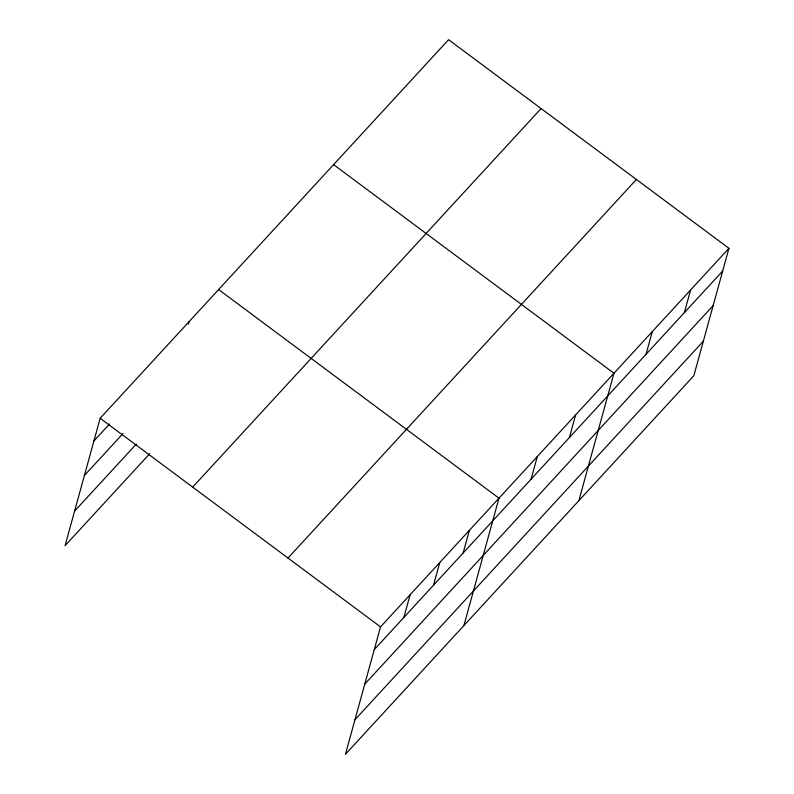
<?xml version="1.0" encoding="UTF-8"?>
<svg xmlns="http://www.w3.org/2000/svg" width="794" height="794" viewBox="0 0 794 794"><rect width="100%" height="100%" fill="white"/><g stroke="black" fill="none" stroke-linecap="round" stroke-linejoin="round"><path stroke-width="1.19" d="M728.932 248.323L380.524 626.893L345.43 754.3L693.837 375.731L728.932 248.323L448.57 39.7L100.163 418.269L65.068 545.677L149.798 453.612M188.347 324.131L189.002 321.739M403.888 617.404L410.141 594.716M433.504 585.228L439.757 562.539M463.12 553.051L469.373 530.362M463.894 625.583L498.979 498.175L218.618 289.562M531.057 479.229L537.31 456.54M569.387 437.583L575.63 414.895M578.866 500.657L613.961 373.249L333.599 164.626M646.038 354.303L652.281 331.604M684.359 312.657L690.611 289.969M93.91 440.968L109.542 423.986M84.392 475.517L123.05 433.504M74.586 511.128L136.28 444.084M192.684 487.119L541.091 108.55M288.004 558.053L636.411 179.474M374.272 649.581L722.679 271.012M364.754 684.14L713.161 305.571M354.948 719.741L703.355 341.172M100.163 418.269L380.524 626.893"/></g></svg>
